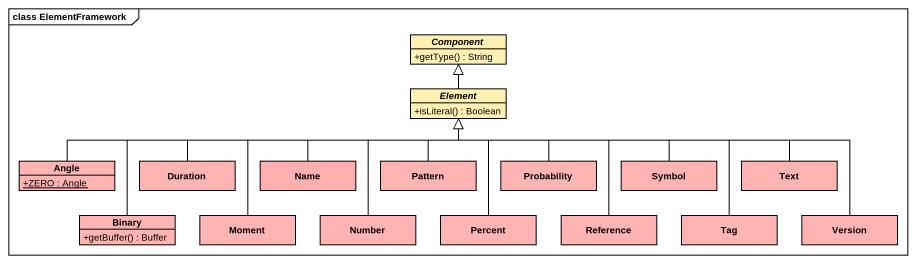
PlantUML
@startuml
mainframe class ElementFramework
hide circle
hide empty members
skinparam classAttributeIconSize 0
abstract class "Component" as Component_ #FFF0B4 {
  +getType() : String
}
abstract class Element #FFF0B4 {
  +isLiteral() : Boolean
}
class Angle #FFB4B4 {
  {static} +ZERO : Angle
}
class Duration #FFB4B4
class Name #FFAFAF
class Pattern #FFB4B4
class Probability #FFB4B4
class Symbol #FFB4B4
class Text #FFB4B4
class Binary #FFB4B4 {
  +getBuffer() : Buffer
}
class Moment #FFB4B4
class Number #FFB4B4
class Percent #FFB4B4
class Reference #FFB4B4
class Tag #FFB4B4
class Version #FFB4B4
Element -up-|> Component_
Angle -right-|> Element
Duration -right-|> Element
Name -right-|> Element
Pattern -up-|> Element
Probability -up-|> Element
Symbol -left-|> Element
Text -left-|> Element
Binary -right-|> Element
Moment -up-|> Element
Number -up-|> Element
Percent -up-|> Element
Reference -up-|> Element
Tag -left-|> Element
Version -left-|> Element
@enduml
